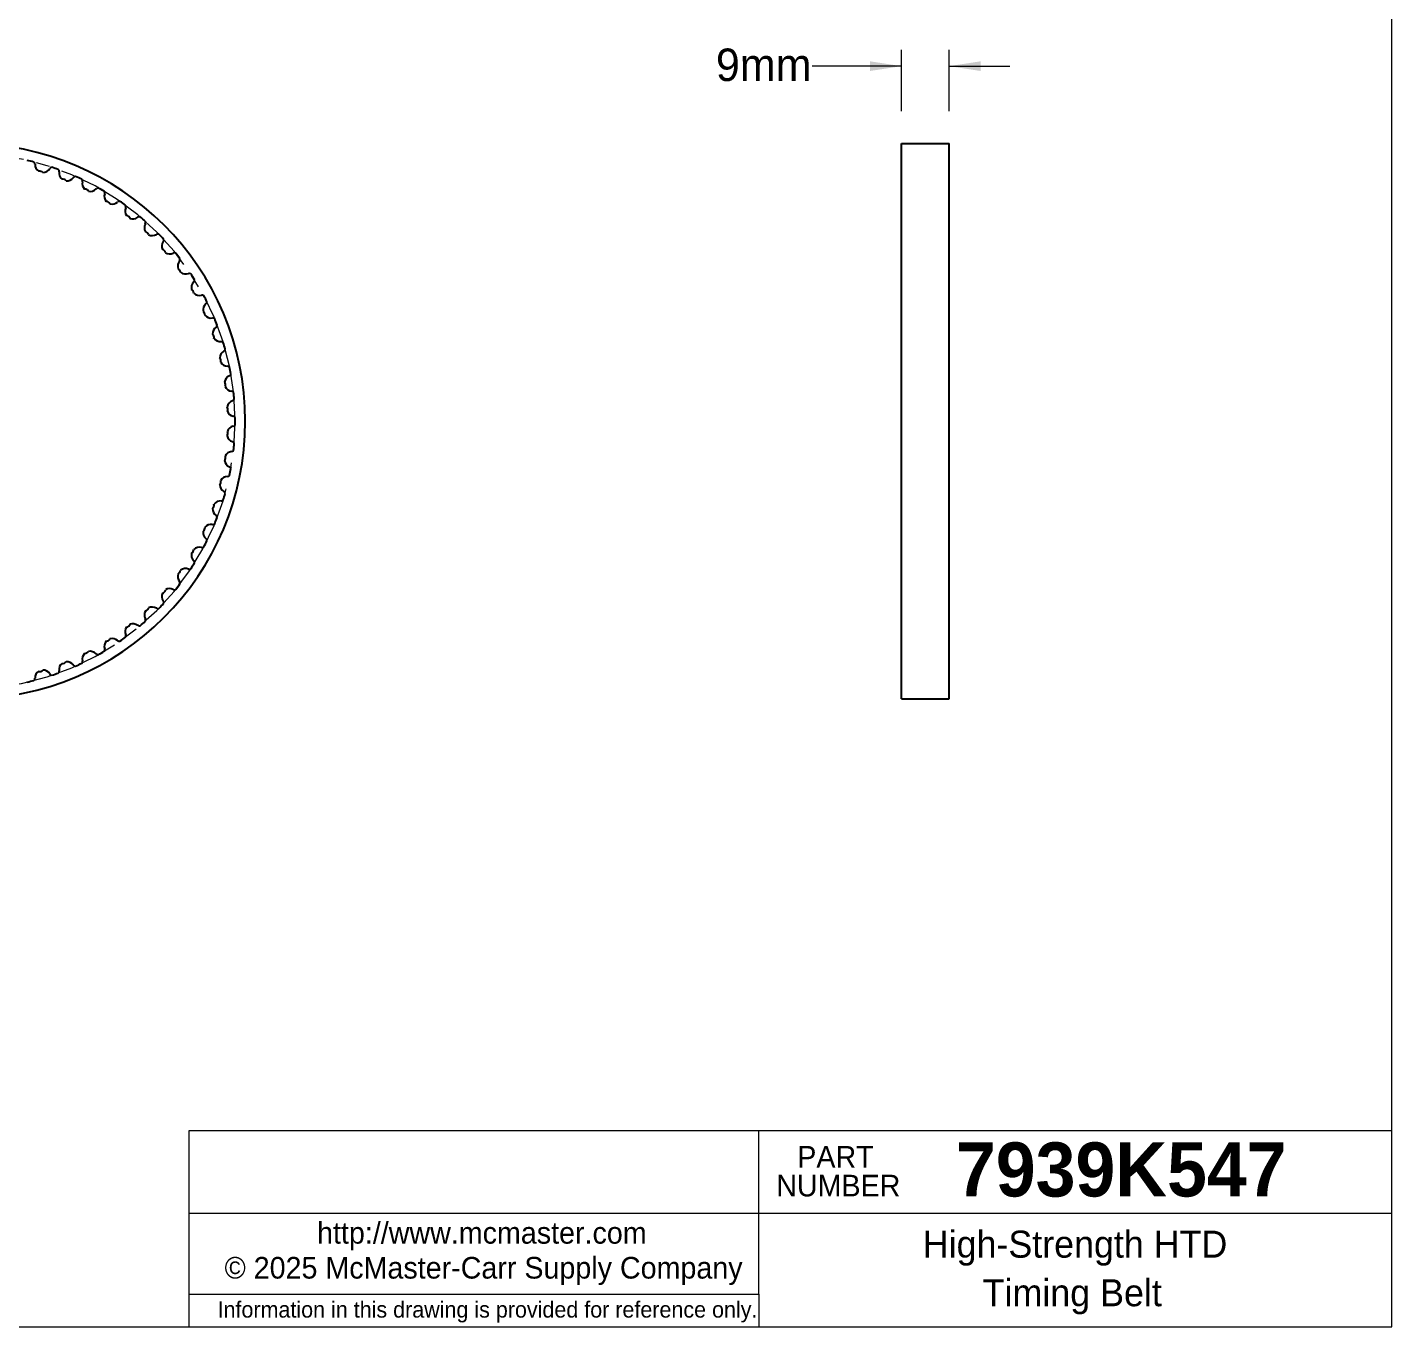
# Model space of a CAD drawing. Header units: inches. Extents: x 0.5 to 20.8, y 0.5 to 15.9.
# Drawn here: x 10.62 to 20.78, y 0.48 to 10.16 of the extents above; entities that cross this region are included whole.
import ezdxf

# ---------------------------------------------------------------- set-up
doc = ezdxf.new("R2010")
doc.units = ezdxf.units.IN
doc.header["$LTSCALE"] = 1.93327
doc.header["$MEASUREMENT"] = 0
doc.linetypes.add('SLD-Center', pattern=[0.75, 0.6, -0.05, 0.05, -0.05])
doc.linetypes.add('SLD-Solid', pattern=[0])
doc.styles.add('SLDTEXTSTYLE0', font='ARIAL.TTF', dxfattribs={"width": 0.948})
doc.styles.add('SLDTEXTSTYLE1', font='ARIALBD.TTF', dxfattribs={"width": 0.948})
doc.dimstyles.new('SLDDIMSTYLE1', dxfattribs={"dimtxt": 0.234579, "dimasz": 0.234579, "dimexe": 0, "dimexo": 0.0625, "dimgap": 0.058645, "dimtad": 0, "dimtih": 1, "dimtoh": 1, "dimdec": 0, "dimlfac": 25.399869, "dimrnd": 1e-09, "dimzin": 12, "dimdsep": 46, "dimtxsty": 'SLDTEXTSTYLE0', "dimsah": 1, "dimcen": 0.09, "dimadec": 0, "dimazin": 3, "dimtfac": 1, "dimtdec": 0, "dimtmove": 0, "dimatfit": 0, "dimfxl": 1, "dimfrac": 2, "dimtolj": 1, "dimtzin": 12, "dimarcsym": 0})

# ---------------------------------------------------------------- blocks, each defined once
blk = doc.blocks.new('Part Number Tag')
at = {"color": 7, "linetype": 'SLD-Solid', "lineweight": 18, "char_height": 0.1611, "attachment_point": 2, "style": 'SLDTEXTSTYLE0'}
for s, insert in [('PART', (0.003, 0.215)), ('NUMBER', (0.024, 0.001))]:
    blk.add_mtext(s, dxfattribs=dict(at, insert=insert))
blk = doc.blocks.new('Internet')
at = {"color": 7, "linetype": 'SLD-Solid', "lineweight": 18, "insert": (0.082, 0.196), "char_height": 0.16111, "attachment_point": 2, "style": 'SLDTEXTSTYLE0'}
blk.add_mtext('http://www.mcmaster.com', dxfattribs=at)
blk = doc.blocks.new('Shortened Dimensions Statement')
at = {"color": 7, "linetype": 'SLD-Solid', "lineweight": 18, "insert": (0.1, 0.063), "char_height": 0.12083, "attachment_point": 2, "style": 'SLDTEXTSTYLE0'}
blk.add_mtext('Information in this drawing is provided for reference only.', dxfattribs=at)
blk = doc.blocks.new('_D')
at = {"color": 7, "linetype": 'SLD-Solid', "lineweight": 18}
for p, q in [((17.133, 9.536), (17.133, 9.993)), ((17.487, 9.536), (17.487, 9.993)), ((17.133, 9.872), (16.467, 9.872)), ((17.487, 9.872), (17.938, 9.872))]:
    blk.add_line(p, q, dxfattribs=at)
for points in [[(17.133, 9.872), (16.898, 9.908), (16.898, 9.836)], [(17.487, 9.872), (17.721, 9.836), (17.721, 9.908)]]:
    blk.add_solid(points, dxfattribs=at)
at = {"color": 7, "linetype": 'SLD-Solid', "lineweight": 18, "insert": (15.751, 10.003), "char_height": 0.2417, "attachment_point": 1, "style": 'SLDTEXTSTYLE0'}
blk.add_mtext('9mm', dxfattribs=at)

msp = doc.modelspace()

# ---------------------------------------------------------------- linework, layer by layer
at = {"color": 7, "linetype": 'SLD-Solid', "lineweight": 18}
for p, q in [((20.783, 0.483), (20.783, 15.949)), ((20.783, 1.943), (11.827, 1.943)), ((11.827, 1.943), (11.827, 0.483)), ((16.07, 1.329), (16.07, 1.943)), ((11.827, 1.329), (20.783, 1.329)), ((16.07, 0.725), (16.07, 1.329)), ((11.827, 0.725), (16.07, 0.725)), ((16.07, 0.725), (16.07, 0.483)), ((0.483, 0.483), (20.783, 0.483))]:
    msp.add_line(p, q, dxfattribs=at)
at = {"color": 7, "linetype": 'SLD-Solid', "lineweight": 25}
for p, q in [((17.133, 5.159), (17.133, 9.295)), ((17.133, 9.295), (17.487, 9.295)), ((17.487, 5.159), (17.487, 9.295)), ((17.133, 5.159), (17.487, 5.159))]:
    msp.add_line(p, q, dxfattribs=at)
for centre, radius, start, end in [((10.178, 7.227), 2.068, 270, 90), ((10.178, 7.227), 1.993, 75.6332, 77.0941), ((10.661, 9.142), 0.0197, 358.1139, 53.4408), ((10.74, 9.139), 0.0591, 178.1139, 237.5087), ((10.716, 9.057), 0.0328, 43.6364, 103.6364), ((10.74, 9.139), 0.0591, 269.764, 329.1589), ((10.807, 9.099), 0.0197, 93.832, 149.1589), ((10.178, 7.227), 1.993, 70.1787, 71.6395), ((10.841, 9.087), 0.0197, 352.6593, 47.9862), ((10.919, 9.077), 0.0591, 172.6593, 232.0542), ((10.919, 9.077), 0.0591, 264.3094, 323.7043), ((10.982, 9.03), 0.0197, 88.3774, 143.7043), ((10.178, 7.227), 1.993, 64.7241, 66.185), ((10.887, 8.998), 0.0328, 38.1818, 98.1818), ((11.015, 9.016), 0.0197, 347.2048, 42.5317), ((11.091, 8.998), 0.0591, 167.2048, 226.5997), ((11.052, 8.923), 0.0328, 32.7273, 92.7273), ((11.091, 8.998), 0.0591, 258.8549, 318.2498), ((11.15, 8.946), 0.0197, 82.9229, 138.2498), ((10.178, 7.227), 1.993, 59.2696, 60.7304), ((11.181, 8.928), 0.0197, 341.7502, 37.0771), ((11.256, 8.903), 0.0591, 161.7502, 221.1451), ((11.21, 8.832), 0.0328, 27.2727, 87.2727), ((11.256, 8.903), 0.0591, 253.4003, 312.7952), ((11.309, 8.846), 0.0197, 77.4683, 132.7952), ((10.178, 7.227), 1.993, 53.815, 55.2759), ((11.41, 8.793), 0.0591, 156.2957, 215.6906), ((11.338, 8.825), 0.0197, 336.2957, 31.6226), ((11.358, 8.726), 0.0328, 21.8182, 81.8182), ((11.41, 8.793), 0.0591, 247.9458, 307.3407), ((11.458, 8.731), 0.0197, 72.0138, 127.3407), ((10.178, 7.227), 1.993, 48.3605, 49.8213), ((11.554, 8.669), 0.0591, 150.8411, 210.236), ((11.485, 8.708), 0.0197, 330.8411, 26.168), ((11.495, 8.608), 0.0328, 16.3636, 76.3636), ((11.554, 8.669), 0.0591, 242.4913, 301.8861), ((11.595, 8.602), 0.0197, 66.5592, 121.8861), ((10.178, 7.227), 1.993, 42.9059, 44.3668), ((11.684, 8.532), 0.0591, 145.3866, 204.7815), ((11.62, 8.577), 0.0197, 325.3866, 20.7135), ((11.62, 8.476), 0.0328, 10.9091, 70.9091), ((11.684, 8.532), 0.0591, 237.0367, 296.4316), ((11.719, 8.461), 0.0197, 61.1047, 116.4316), ((10.178, 7.227), 1.993, 37.4514, 38.9122), ((11.741, 8.433), 0.0197, 319.9321, 15.2589), ((11.802, 8.383), 0.0591, 139.9321, 199.3269), ((11.732, 8.333), 0.0328, 5.4545, 65.4545), ((11.802, 8.383), 0.0591, 231.5822, 290.977), ((11.83, 8.309), 0.0197, 55.6502, 110.977), ((10.178, 7.227), 1.993, 31.9969, 33.4577), ((11.904, 8.223), 0.0591, 134.4775, 193.8724), ((11.849, 8.279), 0.0197, 314.4775, 9.8044), ((11.83, 8.181), 0.0328, 0, 60), ((11.904, 8.223), 0.0591, 226.1276, 285.5225), ((11.925, 8.147), 0.0197, 50.1956, 105.5225), ((10.178, 7.227), 1.993, 26.5423, 28.0031), ((11.991, 8.055), 0.0591, 129.023, 188.4178), ((11.914, 8.019), 0.0328, 354.5455, 54.5455), ((11.941, 8.116), 0.0197, 309.023, 4.3498), ((11.991, 8.055), 0.0591, 220.6731, 280.0679), ((12.005, 7.977), 0.0197, 44.7411, 100.0679), ((12.062, 7.879), 0.0591, 123.5684, 182.9633), ((10.178, 7.227), 1.993, 21.0878, 22.5486), ((12.018, 7.944), 0.0197, 303.5684, 358.8953), ((11.981, 7.851), 0.0328, 349.0909, 49.0909), ((12.062, 7.879), 0.0591, 215.2185, 274.6134), ((12.115, 7.697), 0.0591, 118.1139, 177.5087), ((12.068, 7.8), 0.0197, 39.2865, 94.6134), ((10.178, 7.227), 1.993, 15.6332, 17.0941), ((12.078, 7.766), 0.0197, 298.1139, 353.4408), ((12.032, 7.677), 0.0328, 343.6364, 43.6364), ((12.115, 7.697), 0.0591, 209.764, 269.1589), ((12.114, 7.618), 0.0197, 33.832, 89.1589), ((10.178, 7.227), 1.993, 10.1787, 11.6395), ((12.151, 7.51), 0.0591, 112.6593, 172.0542), ((12.067, 7.498), 0.0328, 338.1818, 38.1818), ((12.121, 7.583), 0.0197, 292.6593, 347.9862), ((12.151, 7.51), 0.0591, 204.3094, 263.7043), ((12.142, 7.432), 0.0197, 28.3774, 83.7043), ((10.178, 7.227), 1.993, 4.7241, 6.185), ((12.169, 7.322), 0.0591, 107.2048, 166.5997), ((12.084, 7.318), 0.0328, 332.7273, 32.7273), ((12.146, 7.397), 0.0197, 287.2048, 342.5317), ((12.169, 7.322), 0.0591, 198.8549, 258.2498), ((12.153, 7.245), 0.0197, 22.9229, 78.2498), ((10.178, 7.227), 1.993, 359.2696, 0.7304), ((12.084, 7.136), 0.0328, 327.2727, 27.2727), ((12.169, 7.132), 0.0591, 193.4003, 252.7952), ((12.169, 7.132), 0.0591, 101.7502, 161.1451), ((12.153, 7.209), 0.0197, 281.7502, 337.0771), ((12.142, 7.021), 0.0197, 276.2957, 331.6226), ((12.146, 7.057), 0.0197, 17.4683, 72.7952), ((10.178, 7.227), 1.993, 353.815, 355.2759), ((12.067, 6.955), 0.0328, 321.8182, 21.8182), ((12.151, 6.943), 0.0591, 187.9458, 247.3407), ((12.151, 6.943), 0.0591, 96.2957, 155.6906), ((12.115, 6.757), 0.0591, 90.8411, 150.236), ((12.114, 6.836), 0.0197, 270.8411, 326.168), ((12.121, 6.87), 0.0197, 12.0138, 67.3407), ((10.178, 7.227), 1.993, 348.3605, 349.8213), ((12.032, 6.777), 0.0328, 316.3636, 16.3636), ((12.115, 6.757), 0.0591, 182.4913, 241.8861), ((11.981, 6.603), 0.0328, 310.9091, 10.9091), ((12.062, 6.575), 0.0591, 85.3866, 144.7815), ((12.068, 6.653), 0.0197, 265.3866, 320.7135), ((10.178, 7.227), 1.993, 342.9059, 344.3668), ((12.078, 6.687), 0.0197, 6.5592, 61.8861), ((12.062, 6.575), 0.0591, 177.0367, 236.4316), ((10.178, 7.227), 1.993, 337.4514, 338.9122), ((12.018, 6.509), 0.0197, 1.1047, 56.4316), ((11.991, 6.399), 0.0591, 171.5822, 230.977), ((11.914, 6.434), 0.0328, 305.4545, 5.4545), ((11.991, 6.399), 0.0591, 79.9321, 139.3269), ((12.005, 6.476), 0.0197, 259.9321, 315.2589), ((10.178, 7.227), 1.993, 331.9969, 333.4577), ((11.941, 6.338), 0.0197, 355.6502, 50.977), ((11.904, 6.23), 0.0591, 166.1276, 225.5225), ((11.83, 6.273), 0.0328, 300, 0), ((11.904, 6.23), 0.0591, 74.4775, 133.8724), ((11.925, 6.306), 0.0197, 254.4775, 309.8044), ((11.732, 6.12), 0.0328, 294.5455, 354.5455), ((11.802, 6.071), 0.0591, 69.023, 128.4178), ((11.83, 6.144), 0.0197, 249.023, 304.3498), ((10.178, 7.227), 1.993, 326.5423, 328.0031), ((11.849, 6.174), 0.0197, 350.1956, 45.5225), ((10.178, 7.227), 1.993, 321.0878, 322.5486), ((11.802, 6.071), 0.0591, 160.6731, 220.0679), ((11.741, 6.02), 0.0197, 344.7411, 40.0679), ((11.684, 5.922), 0.0591, 155.2185, 214.6134), ((11.62, 5.977), 0.0328, 289.0909, 349.0909), ((11.684, 5.922), 0.0591, 63.5684, 122.9633), ((11.719, 5.992), 0.0197, 243.5684, 298.8953), ((11.554, 5.784), 0.0591, 149.764, 209.1589), ((11.495, 5.846), 0.0328, 283.6364, 343.6364), ((11.554, 5.784), 0.0591, 58.1139, 117.5087), ((11.595, 5.851), 0.0197, 238.1139, 293.4408), ((10.178, 7.227), 1.993, 315.6332, 317.0941), ((11.62, 5.877), 0.0197, 339.2865, 34.6134), ((11.41, 5.66), 0.0591, 144.3094, 203.7043), ((11.358, 5.727), 0.0328, 278.1818, 338.1818), ((11.41, 5.66), 0.0591, 52.6593, 112.0542), ((11.458, 5.723), 0.0197, 232.6593, 287.9862), ((10.178, 7.227), 1.993, 310.1787, 311.6395), ((11.485, 5.746), 0.0197, 333.832, 29.1589), ((11.256, 5.55), 0.0591, 138.8549, 198.2498), ((11.21, 5.622), 0.0328, 272.7273, 332.7273), ((11.256, 5.55), 0.0591, 47.2048, 106.5997), ((11.309, 5.608), 0.0197, 227.2048, 282.5317), ((10.178, 7.227), 1.993, 304.7241, 306.185), ((11.338, 5.629), 0.0197, 328.3774, 23.7043), ((11.091, 5.455), 0.0591, 133.4003, 192.7952), ((11.052, 5.531), 0.0328, 267.2727, 327.2727), ((11.091, 5.455), 0.0591, 41.7502, 101.1451), ((11.15, 5.508), 0.0197, 221.7502, 277.0771), ((10.178, 7.227), 1.993, 299.2696, 300.7304), ((11.181, 5.526), 0.0197, 322.9229, 18.2498), ((10.919, 5.377), 0.0591, 127.9458, 187.3407), ((10.887, 5.456), 0.0328, 261.8182, 321.8182), ((10.919, 5.377), 0.0591, 36.2957, 95.6906), ((10.982, 5.423), 0.0197, 216.2957, 271.6226), ((10.178, 7.227), 1.993, 293.815, 295.2759), ((11.015, 5.438), 0.0197, 317.4683, 12.7952), ((10.178, 7.227), 1.993, 282.9059, 284.3668), ((10.661, 5.312), 0.0197, 306.5592, 1.8861), ((10.74, 5.315), 0.0591, 122.4913, 181.8861), ((10.716, 5.396), 0.0328, 256.3636, 316.3636), ((10.74, 5.315), 0.0591, 30.8411, 90.236), ((10.807, 5.355), 0.0197, 210.8411, 266.168), ((10.178, 7.227), 1.993, 288.3605, 289.8213), ((10.841, 5.366), 0.0197, 312.0138, 7.3407)]:
    msp.add_arc(centre, radius, start, end, dxfattribs=at)
at = {"color": 8, "linetype": 'SLD-Center', "lineweight": 18}
msp.add_arc((10.178, 7.227), 1.993, 270, 90, dxfattribs=at)

# ---------------------------------------------------------------- block references
at = {"color": 7, "linetype": 'Continuous'}
for name, p in [('Part Number Tag', (16.638, 1.614)), ('Internet', (13.926, 1.067)), ('Shortened Dimensions Statement', (13.95, 0.609))]:
    msp.add_blockref(name, p, dxfattribs=at)

# ---------------------------------------------------------------- texts
at = {"color": 7, "linetype": 'Continuous', "lineweight": 0, "attachment_point": 2}
for s, insert, char_height, style in [('7939K547', (18.769, 1.856), 0.4028, 'SLDTEXTSTYLE1'), ('High-Strength HTD', (18.425, 1.199), 0.20138, 'SLDTEXTSTYLE0'), ('© 2025 McMaster-Carr Supply Company', (14.021, 1.003), 0.16111, 'SLDTEXTSTYLE0'), ('Timing Belt', (18.404, 0.837), 0.20138, 'SLDTEXTSTYLE0')]:
    msp.add_mtext(s, dxfattribs=dict(at, insert=insert, char_height=char_height, style=style))

# ---------------------------------------------------------------- dimensions: what is measured, and where the dimension line sits
at = {"color": 7, "linetype": 'SLD-Solid', "lineweight": 18}
dim = msp.add_linear_dim(base=(17.487, 9.872), p1=(17.133, 9.295), p2=(17.487, 9.295), dimstyle='SLDDIMSTYLE1', dxfattribs=at)
dim.commit()
dim.dimension.update_dxf_attribs({"geometry": '_D', "text_midpoint": (16.109, 9.872), "dimtype": 160})

doc.saveas('drawing.dxf')
